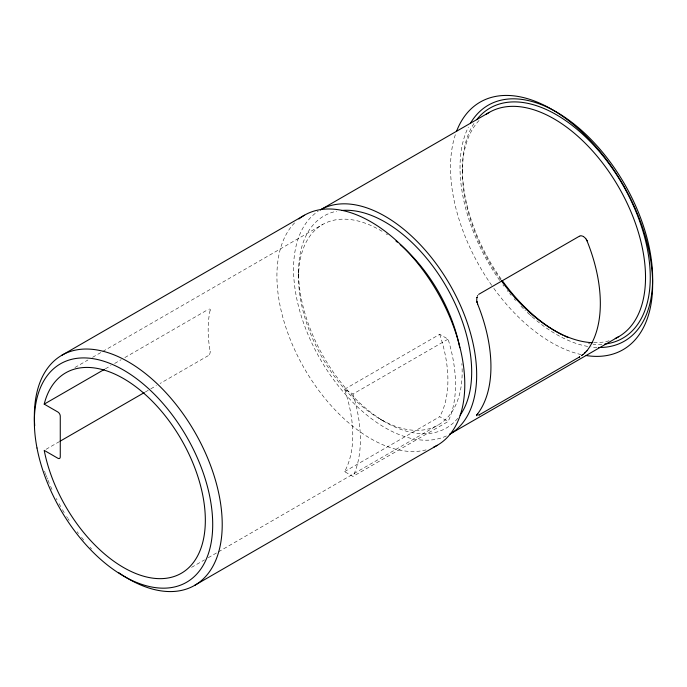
<?xml version="1.0" encoding="UTF-8"?>
<svg xmlns="http://www.w3.org/2000/svg" width="687" height="687" viewBox="0 0 687 687"><rect width="100%" height="100%" fill="white"/><g stroke="black" fill="none" stroke-linecap="round" stroke-linejoin="round"><path stroke-width="0.52" stroke-dasharray="3.44 2.58" d="M209.441 354.483L209.423 354.509A3.487 2.353 -73.3 0 0 210.188 351.735M208.316 355.626L160.088 383.466M74.952 367.502L87.936 360.005M92.573 357.326L101.839 351.976M102.767 351.443L322.512 224.572M105.394 368.807L110.959 365.596M114.669 363.457L121.152 359.705M124.862 357.566L208.298 309.399M46.063 449.307L59.039 441.81M145.258 392.037L149.895 389.357M150.822 388.825L156.387 385.613M344.591 389.237L439.714 334.32L448.087 339.146A126.451 73.002 60 0 1 448.087 421.526L352.963 476.452L344.591 471.617A115.691 66.794 60 0 0 344.591 389.237L352.963 394.072L448.087 339.146M344.591 471.617L439.714 416.7L448.087 421.526M191.57 567.35L204.554 559.853M208.264 557.715L217.53 552.357M218.457 551.824L438.203 424.952M380.358 419.225L385.115 421.973M462.403 168.933L462.403 171.681M298.553 272.043L298.553 277.531M609.06 340.778A129.482 74.754 60 0 1 592.649 342.693M501.012 280.21A129.482 74.754 60 0 1 479.887 119.632M601.881 344.324A132.84 76.695 60 0 1 593.044 344.196M590.004 343.861A132.84 76.695 60 0 1 588.467 343.637M501.124 279.042A132.84 76.695 60 0 1 474.992 121.968M581.133 354.578A142.93 82.526 60 0 1 493.609 288.042M491.703 285.354A142.93 82.526 60 0 1 455.464 134.351M597.037 347.459A136.206 78.636 60 0 1 590.854 346.918M587.694 346.42A136.206 78.636 60 0 1 536.315 320.382M534.675 319.017A136.206 78.636 60 0 1 531.953 316.673M531.412 316.192A136.206 78.636 60 0 1 530.33 315.23M529.789 314.74A136.206 78.636 60 0 1 524.98 310.215M523.4 308.652A136.206 78.636 60 0 1 520.257 305.449M515.636 300.459A136.206 78.636 60 0 1 514.116 298.742M511.119 295.255A136.206 78.636 60 0 1 509.642 293.478M508.182 291.674A136.206 78.636 60 0 1 507.212 290.464M503.88 286.153A136.206 78.636 60 0 1 502.944 284.899M499.724 280.451A136.206 78.636 60 0 1 468.354 127.129M91.577 548.956A132.84 76.695 60 0 1 90.074 547.333M83.702 540.034A132.84 76.695 60 0 1 81.315 537.114M78.507 533.541A132.84 76.695 60 0 1 77.124 531.729M69.172 520.463A132.84 76.695 60 0 1 67.901 518.53M67.489 517.878A132.84 76.695 60 0 1 66.656 516.581M64.217 512.639A132.84 76.695 60 0 1 61.864 508.646M60.714 506.637A132.84 76.695 60 0 1 58.481 502.575M57.03 499.844A132.84 76.695 60 0 1 56.325 498.479M51.972 489.479A132.84 76.695 60 0 1 49.507 483.888M49.206 483.193A132.84 76.695 60 0 1 47.764 479.681M47.489 478.976A132.84 76.695 60 0 1 46.931 477.568M46.664 476.864A132.84 76.695 60 0 1 46.123 475.456M45.866 474.751A132.84 76.695 60 0 1 45.342 473.334M45.093 472.63A132.84 76.695 60 0 1 44.586 471.222M439.714 334.32A115.691 66.794 60 0 1 439.714 416.7M352.963 394.072A126.451 73.002 60 0 1 352.963 476.452M462.119 368.67A115.691 66.794 60 0 1 381.311 419.766A115.691 66.794 60 0 1 298.562 276.44A115.691 66.794 60 0 1 383.217 232.008M386.068 233.829A115.691 66.794 60 0 1 387.494 234.782M461.853 363.586A115.691 66.794 60 0 1 461.965 365.286M457.714 418.374A122.415 70.675 60 0 1 324.444 358.279A122.415 70.675 60 0 1 336.707 211.21M426.06 449.882A132.84 76.695 60 0 1 304.427 368.601A132.84 76.695 60 0 1 294.852 222.631M210.128 351.186A3.512 2.379 -73 0 1 210.179 351.504M210.17 309.897A3.426 1.451 -51.4 0 0 210.162 309.743A3.512 1.503 -50.1 0 0 210.102 309.425A3.418 1.46 -50.5 0 0 209.458 309.021M210.213 309.974A3.538 1.52 -50.8 0 1 210.205 310.206M210.119 310.258A3.512 1.468 -52 0 1 210.076 310.464A115.691 66.794 60 0 0 210.11 351.194M446.378 435.953A129.482 74.754 60 0 1 319.816 358.416A129.482 74.754 60 0 1 318.158 211.261"/><path stroke-width="1.03" d="M476.967 297.557L476.976 297.505A7.918 6.149 80.6 0 0 476.769 299.566A8.27 6.415 80.7 0 0 476.709 300.185A8.905 6.784 81 0 0 476.898 301.43M477.113 414.587L477.13 414.579A9.275 1.468 -40.6 0 0 477.079 414.682M477.431 414.124L477.474 414.063A9.06 1.348 -41.7 0 0 477.199 414.519M477.62 413.866L477.86 413.54A129.482 74.754 60 0 0 477.86 304.642L477.62 304.032M587.007 350.714L587.256 350.387A129.482 74.754 60 0 0 587.256 241.481L587.007 240.871M585.075 352.774L584.963 352.878A8.038 1.614 -35.9 0 1 583.014 354.501L583.031 354.509M478.65 294.448L478.839 294.294A5.573 4.474 78 0 1 479.037 294.148A5.599 4.491 78 0 1 479.286 294.01L579.364 236.225M582.636 354.81L582.241 355.11A6.604 1.288 -36.2 0 1 581.958 355.351M579.201 357.137L479.234 414.845M61.864 355.256L304.427 215.211M489.221 112.402L320.374 209.887A129.482 74.754 60 0 1 449.856 284.641A129.482 74.754 60 0 1 449.856 434.15L618.704 336.673M44.208 404.128A115.691 66.794 60 0 1 170.127 422.307A115.691 66.794 60 0 1 170.127 577.587A115.691 66.794 60 0 1 44.208 450.371L57.897 458.272A3.366 1.941 60 0 0 60.267 456.898L60.267 416.15A3.366 1.941 60 0 0 57.897 412.028L44.208 404.128L104.467 369.34M59.967 441.277L144.33 392.569M194.704 585.341L437.267 445.305M579.802 236.045L579.94 236.002A5.642 4.534 78 0 1 580.214 235.924L580.644 235.864M581.176 235.847L581.425 235.864A6.398 5.161 80.1 0 1 581.674 235.89L582.026 235.967M582.679 236.173L582.774 236.208A7.445 6.003 80.1 0 1 583.443 236.568M477.113 302.495L477.13 302.529A9.189 6.853 80.9 0 1 477.07 301.945M476.675 119.693A132.84 76.695 60 0 1 623.332 185.825A132.84 76.695 60 0 1 604.715 344.067M567.788 337.429A132.84 76.695 60 0 1 564.525 335.943M562.893 335.153A132.84 76.695 60 0 1 502.463 280.906M485.924 114.514A129.482 74.754 60 0 1 618.704 187.156A129.482 74.754 60 0 1 615.226 338.476M592.649 342.693A129.482 74.754 60 0 1 501.441 280.82M456.606 131.165A142.93 82.526 60 0 1 623.049 184.648A142.93 82.526 60 0 1 586.148 355.531M470.526 123.128A136.206 78.636 60 0 1 625.033 184.872A136.206 78.636 60 0 1 598.557 347.493M34.711 425.725A132.84 76.695 60 0 1 126.099 360.598A132.84 76.695 60 0 1 222.141 528.904A132.84 76.695 60 0 1 118.465 572.503M341.834 210.471A122.415 70.675 60 0 1 446.327 286.677A122.415 70.675 60 0 1 460.084 415.274M395.97 241.051A115.691 66.794 60 0 1 397.369 242.185M400.152 244.538A115.691 66.794 60 0 1 459.732 347.742M298.888 218.99A132.84 76.695 60 0 1 436.099 289.905A132.84 76.695 60 0 1 433.703 447.151M583.555 236.654A8.261 6.707 81.7 0 1 584.929 237.762A8.648 7.05 82.7 0 1 585.212 238.003A8.983 7.377 83.8 0 1 585.745 238.724M586.904 350.765A9.232 2.052 -35.6 0 1 586.75 350.963A9.051 2.113 -34.7 0 1 586.269 351.555A9.232 2.052 -35.6 0 1 586.14 351.658M584.663 352.886A8.871 1.795 -35.9 0 0 585.135 352.448A9.008 1.898 -35.7 0 0 585.41 352.216A9.146 1.975 -35.6 0 0 585.839 351.821M479.028 415.077A5.539 0.885 -36.6 0 1 478.822 415.188M479.251 414.733A5.565 0.79 -35.8 0 1 479.062 414.836M579.57 356.948A5.556 0.893 -36.5 0 1 579.347 357.085M579.819 356.914A5.59 0.902 -36.4 0 1 579.57 357.068M581.726 355.402A6.174 0.859 -36.1 0 1 581.417 355.626M582.859 354.518A6.81 1.082 -36.3 0 1 582.533 354.775M476.976 415.738A8.012 1.297 -39.1 0 1 476.752 415.36L476.778 415.309A8.957 1.4 -40.7 0 1 476.95 414.914M476.692 415.12A9.12 1.468 -40 0 1 476.778 414.905M477.568 413.995A9.223 1.451 -40.9 0 1 477.714 413.797M477.499 303.491A9.06 6.707 80.7 0 1 477.199 302.503M477.671 303.998A9.223 6.896 80.8 0 1 477.534 303.62M476.958 301.971A9.137 6.982 81 0 1 476.864 301.438M477.413 296.106A6.226 4.998 78 0 1 477.705 295.556M477.01 297.523A6.724 5.29 80 0 1 477.096 297.162M585.796 238.664A9.163 7.686 86.2 0 1 586.028 238.982L586.294 239.437A8.837 7.385 85.6 0 1 586.715 240.115M586.904 240.467A9.189 7.729 85.9 0 1 587.067 240.845M586.672 240.141A9.214 7.574 84.5 0 1 586.844 240.51M36.995 448.001A126.116 72.813 60 0 0 185.473 582.885A126.116 72.813 60 0 0 148.109 388.249A126.116 72.813 60 0 0 36.995 448.001"/></g></svg>
